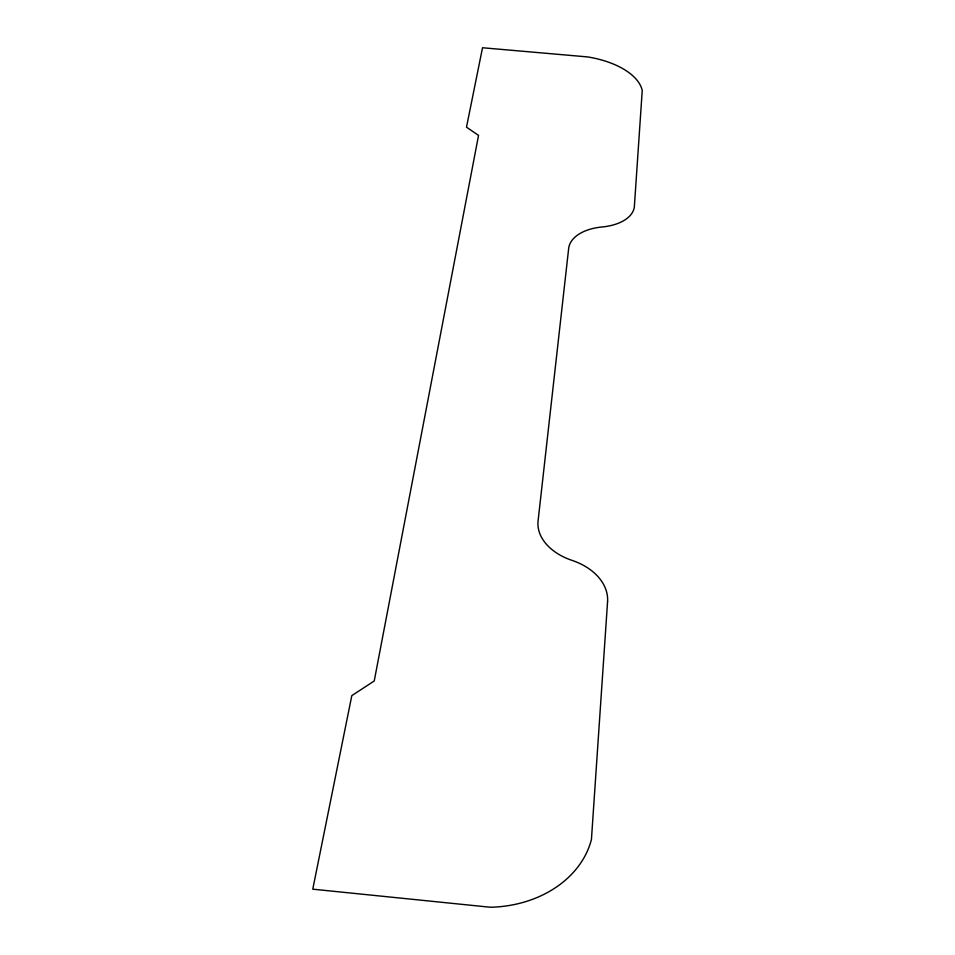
<?xml version="1.0" encoding="UTF-8"?>
<svg xmlns="http://www.w3.org/2000/svg" width="955" height="955" viewBox="0 0 955 955"><rect width="100%" height="100%" fill="white"/><g stroke="black" fill="none" stroke-linecap="round" stroke-linejoin="round"><path stroke-width="1.43" d="M607.571 601.638L591.432 839.481A109.383 87.693 3.5 0 1 490.404 907.25L312.763 889.177L351.81 695.622L374.229 680.987L478.551 135.383L466.494 127.182L482.526 47.75L587.623 56.918A69.285 35.168 4.3 0 1 642.238 90.486L634.395 206.185A44.3 24.448 4.9 0 1 602.08 226.98A45.888 26.203 5.5 0 0 568.667 248.467L538.083 520.917A54.745 37.269 6.2 0 0 572.069 560.394A57.049 40.552 5.3 0 1 607.571 601.638"/></g></svg>
